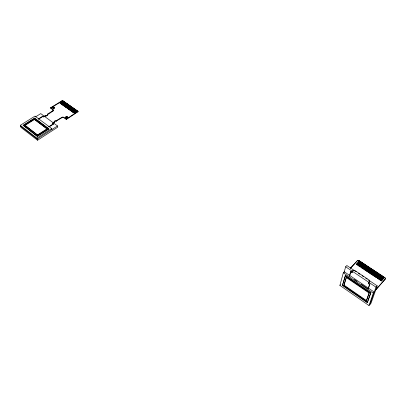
<?xml version="1.0" encoding="UTF-8"?>
<svg xmlns="http://www.w3.org/2000/svg" width="406" height="406" viewBox="0 0 406 406"><rect width="100%" height="100%" fill="white"/><g stroke="black" fill="none" stroke-linecap="round" stroke-linejoin="round"><path stroke-width="0.61" d="M369.308 280.14L354.484 270.279M352.058 271.913L352.032 271.995A2.01 0.452 -55.2 0 0 351.961 272.203L351.9 272.421M352.976 270.68L353.047 270.376M353.662 270.558L353.743 270.239M339.898 285.408L343.334 272.766L344.268 271.787L374.256 292.081L373.332 293.112L368.973 305.53L339.898 285.408L340.507 284.763M343.973 272.862L345.638 266.767L346.836 265.514L356.25 271.822M342.41 285.53L345.465 275.369L370.856 292.619L367.521 302.277L367.197 302.648L342.41 285.53L345.465 275.369M343.816 285.575L346.455 277.009L369.313 292.553L366.542 300.653L366.212 301.024L343.816 285.575L346.455 277.009M368.491 282.962L368.465 283.038A2.04 0.401 -55.1 0 0 368.384 283.246L368.313 283.474M356.397 264.382L359.452 260.896L356.397 264.382L357.244 264.945L360.3 261.454L357.244 264.945M349.327 276.222L350.545 271.99M350.916 271.512L349.596 276.11M357.975 265.428L361.025 261.931L357.975 265.428L358.823 265.991L361.878 262.489L358.823 265.991M359.554 266.478L362.609 262.971L359.554 266.478L360.406 267.041L363.461 263.535L360.406 267.041M352.241 272.076L352.372 271.619A2.076 0.467 -55.2 0 0 352.403 271.497L352.657 271.02M361.142 267.529L364.197 264.017L361.142 267.529L361.995 268.097L365.05 264.58L361.995 268.097M369.419 281.708L369.506 281.404M362.731 268.584L365.786 265.062L362.731 268.584L363.588 269.153L366.643 265.625L363.588 269.153M364.329 269.64L367.379 266.108L364.329 269.64L365.187 270.208L368.242 266.676L365.187 270.208M365.928 270.7L368.978 267.163L365.928 270.7L366.791 271.274L369.846 267.732L366.791 271.274M369.379 281.094L369.475 280.774M367.531 271.761L370.587 268.219L367.531 271.761L368.399 272.34L371.449 268.787L368.399 272.34M369.14 272.832L372.195 269.274L369.14 272.832L370.008 273.405L373.063 269.848L370.008 273.405M370.754 273.898L373.809 270.335L370.754 273.898L371.627 274.476L374.677 270.909L371.627 274.476M372.373 274.974L375.423 271.401L372.373 274.974L373.246 275.552L376.296 271.974L373.246 275.552M368.714 282.921L368.8 282.657A2.106 0.416 -55.1 0 0 368.841 282.535L369.115 282.043M373.997 276.05L377.047 272.472L373.997 276.05L374.87 276.628L377.925 273.045L374.87 276.628M375.621 277.125L378.676 273.537L375.621 277.125L376.504 277.709L379.554 274.116L376.504 277.709M369.49 284.652L368.054 288.915M369.851 284.215L368.278 288.884M377.255 278.206L380.305 274.613L377.255 278.206L378.138 278.795L381.188 275.192L378.138 278.795M366.212 301.024L369.313 292.553M378.894 279.292L381.944 275.689L378.894 279.292L379.777 279.881L382.828 276.273L379.777 279.881M367.197 302.648L370.856 292.619M380.534 280.384L383.584 276.77L380.534 280.384L381.422 280.967L384.472 277.354L381.422 280.967M369.876 304.51L375.997 287.149L377.179 285.834L369.328 280.582M377.179 285.834L371.023 303.221L368.973 305.53M54.328 122.307L54.242 121.967L52.597 123.302L52.684 123.642L54.328 122.307A1.157 0.756 -11.9 0 1 54.688 121.384A1.157 0.756 -11.9 0 1 56.058 121.201L62.027 117.644A1.152 0.746 -11.4 0 1 63.62 117.583L66.533 119.328L78.069 111.68L62.529 100.815L50.796 108.037L53.13 110.021A1.137 0.726 -11.7 0 1 52.937 111.082L47.385 114.852A1.147 0.736 -12.2 0 1 47.015 115.756A1.147 0.736 -12.2 0 1 45.66 115.938L43.625 116.958L42.843 116.111L38.423 118.892M375.352 290.219L385.604 278.678L375.347 290.417M350.337 268.214L357.732 260.327L350.601 268.153M54.242 121.967A1.157 0.756 -11.9 0 1 54.602 121.044A1.157 0.756 -11.9 0 1 55.967 120.861L61.94 117.304A1.152 0.746 -11.4 0 1 63.539 117.243L66.452 118.988L77.993 111.34L62.448 100.475L50.704 107.697L53.13 110.021M77.835 111.65L77.911 111.99M53.044 109.681A1.137 0.726 -11.7 0 1 52.846 110.742L47.411 114.167L47.385 114.852M47.502 114.507L47.436 114.152M51.953 129.514L51.704 128.575L34.982 116.121L20.3 125.302L20.975 127.418L37.555 140.237L57.794 127.119L57.485 125.931L40.752 113.609L35.449 116.933M37.393 136.421L48.857 129.032L48.761 128.692L34.566 118.075L23.157 125.226L37.393 136.421L23.157 125.226M73.719 112.523L74.217 112.878L77.363 110.848L77.439 111.188L74.293 113.218L73.719 112.523L76.861 110.498L76.937 110.838L73.796 112.868M20.3 125.302L36.926 138.126L51.704 128.575M57.485 125.931L37.205 139.055L20.594 126.236M48.522 126.895L53.303 123.825L53.389 124.165L49.299 126.794M71.867 111.219L72.364 111.569L75.511 109.549L75.587 109.889L72.446 111.909L71.867 111.219L75.014 109.199L75.09 109.544L71.948 111.559M72.791 111.873L75.937 109.848L76.013 110.188L72.872 112.213L72.791 111.873L73.369 112.563L76.511 110.539L76.435 110.199L73.293 112.223M24.771 125.165L37.525 134.939L47.137 128.753L47.228 129.093L37.626 135.279L24.771 125.165L34.332 119.161L47.137 128.753M37.296 136.081L48.761 128.692M70.106 110.259L73.247 108.25L73.166 107.91L70.025 109.919L70.603 110.61L73.74 108.6L73.664 108.255L70.522 110.27L70.025 109.919M70.948 110.569L74.09 108.554L74.166 108.894L71.025 110.909L70.948 110.569L71.522 111.259L74.663 109.244L74.587 108.904L71.441 110.919M68.274 108.965L71.41 106.966L71.334 106.626L68.193 108.625L68.766 109.315L71.903 107.311L71.826 106.971L68.685 108.975L68.193 108.625M69.111 109.27L72.248 107.265L72.329 107.605L69.187 109.61L69.111 109.27L69.685 109.96L72.821 107.955L72.745 107.61L69.604 109.62M66.447 107.676L69.583 105.682L69.507 105.342L66.371 107.336L66.939 108.026L70.076 106.027L69.999 105.687L66.858 107.681L66.371 107.336M67.279 107.981L70.421 105.981L70.497 106.321L67.36 108.321L67.279 107.981L67.853 108.666L70.989 106.666L70.913 106.326L67.772 108.326M64.549 106.057L67.685 104.068L67.766 104.408L64.63 106.397L64.549 106.057L65.122 106.737L68.254 104.753L68.178 104.413L65.041 106.397M65.457 106.697L68.594 104.707L68.675 105.047L65.539 107.037L65.457 106.697L66.031 107.382L69.162 105.387L69.086 105.047L65.95 107.042M61.925 104.484L62.407 104.824L65.539 102.85L65.457 102.51L62.326 104.484L61.839 104.144L64.975 102.17L65.056 102.51L61.925 104.484L61.839 104.144M62.742 104.778L65.879 102.799L65.955 103.139L62.823 105.118L62.742 104.778L63.311 105.464L66.442 103.484L66.361 103.139L63.229 105.124M63.646 105.418L66.782 103.434L66.858 103.774L63.727 105.758L63.646 105.418L64.214 106.098L67.35 104.119L67.269 103.779L64.133 105.758M60.129 103.215L60.611 103.555L63.737 101.586L63.656 101.246L60.524 103.215L60.042 102.875L63.174 100.906L63.255 101.246L60.129 103.215L60.042 102.875M60.941 103.505L64.072 101.536L64.153 101.876L61.022 103.845L60.941 103.505L61.509 104.19L64.64 102.216L64.559 101.876L61.423 103.85M38.519 119.232L42.934 116.446M42.843 116.111L43.528 116.618L45.568 115.598A1.147 0.736 -12.2 0 0 46.923 115.421A1.147 0.736 -12.2 0 0 47.294 114.512L47.294 114.512M23.264 125.566L34.662 118.415L48.857 129.032M24.878 125.5L34.434 119.501L47.228 129.093M66.528 118.953L66.645 119.273M62.037 100.571L62.118 100.911M353.905 270.64L354.169 270.711M56.058 121.201L55.967 120.861M356.488 264.062L357.336 264.626M358.067 265.108L358.914 265.671M359.65 266.158L360.503 266.722M361.233 267.209L362.091 267.777M362.827 268.264L363.685 268.833M364.426 269.32L365.283 269.888M366.024 270.381L366.887 270.954M367.633 271.447L368.496 272.02M369.242 272.512L370.11 273.086M370.856 273.583L371.729 274.157M372.475 274.654L373.347 275.232M374.099 275.73L374.977 276.308M375.728 276.811L376.611 277.389M377.362 277.892L378.245 278.475M379.001 278.978L379.884 279.561M380.645 280.064L381.533 280.653M358.346 273.223L359.914 274.273M362.005 275.674L363.578 276.725M365.669 278.125L367.237 279.176M345.638 266.767L375.997 287.149M354.174 279.384L357.27 281.485M361.173 284.129L368.262 288.935M343.334 272.766L373.332 293.112M345.125 275.73L370.521 292.995M346.12 277.364L368.978 292.924M344.146 285.22L366.542 300.653M342.74 285.174L367.521 302.277M61.022 103.845L61.509 104.19M62.823 105.118L63.311 105.464M63.727 105.758L64.214 106.098M64.63 106.397L65.122 106.737M65.539 107.037L66.031 107.382M67.36 108.321L67.853 108.666M69.187 109.61L69.685 109.96M71.025 110.909L71.522 111.259M72.872 112.213L73.369 112.563M52.597 123.302L53.303 123.825M52.684 123.642L53.389 124.165M36.926 138.126L37.555 140.237M37.525 134.939L37.626 135.279M34.566 118.075L34.662 118.415M34.332 119.161L34.434 119.501M43.528 116.618L43.625 116.958M45.025 115.674L45.117 116.014M45.568 115.598L45.66 115.938M50.816 107.6L50.902 107.94M50.735 108.021L50.826 108.361M54.094 122.338L54.186 122.678M52.846 110.742L52.937 111.082M56.515 120.785L56.601 121.125M61.94 117.304L62.027 117.644M60.524 103.215L60.611 103.555M63.539 117.243L63.62 117.583M65.919 118.958L66 119.298M62.326 104.484L62.407 104.824M62.656 100.546L62.737 100.886M66.858 107.681L66.939 108.026M68.685 108.975L68.766 109.315M70.522 110.27L70.603 110.61M72.364 111.569L72.446 111.909M74.217 112.878L74.293 113.218M77.901 111.224L77.972 111.564M368.841 280.571A1.137 0.294 46.4 0 1 368.836 280.455M352.159 271.665A2.06 0.462 -55.2 0 1 352.839 270.558M368.618 282.677A2.111 0.416 -55.1 0 1 369.303 281.591M369.216 280.384A1.385 0.731 40.2 0 1 369.09 280.5M354.397 270.665A1.36 0.721 41.1 0 1 354.372 270.447M354.504 270.229A1.162 0.421 -76.3 0 1 354.575 270.797M368.922 280.353A1.563 0.817 41.1 0 1 368.973 280.267M358.544 260.297L358.452 260.616L385.309 278.298L385.421 277.978L358.544 260.297M369.556 284.444L368.278 283.571L368.618 283.2L369.902 284.063L369.561 284.433M352.21 272.167L351.87 272.533L350.627 271.695L350.967 271.335L352.21 272.167M53.313 108.615A0.908 0.579 -11.6 0 0 54.587 107.884A0.908 0.579 -11.6 0 0 53.181 107.62A0.908 0.579 -11.6 0 0 53.313 108.615M53.227 108.275A0.908 0.579 -11.6 0 0 54.5 107.544A0.908 0.579 -11.6 0 0 53.095 107.28A0.908 0.579 -11.6 0 0 53.227 108.275M66.264 117.928A0.919 0.599 -11.1 0 0 67.543 117.177A0.919 0.599 -11.1 0 0 66.112 116.903A0.919 0.599 -11.1 0 0 66.264 117.928M66.183 117.588A0.919 0.599 -11.1 0 0 67.462 116.832A0.919 0.599 -11.1 0 0 66.031 116.563A0.919 0.599 -11.1 0 0 66.183 117.588"/></g></svg>
